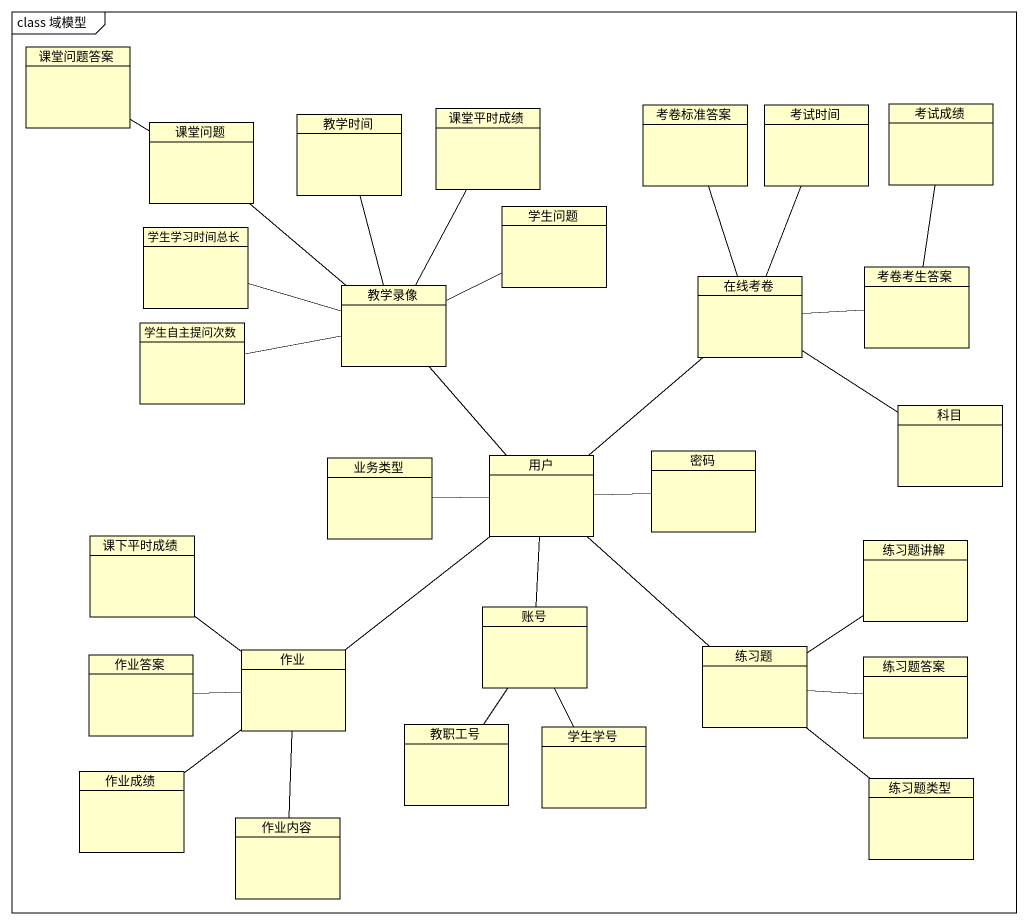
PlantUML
@startuml
mainframe class 域模型
hide circle
hide empty members
class 课堂问题答案
class 教学时间
class 课堂平时成绩
class 考卷标准答案
class 考试时间
class 考试成绩
class 课堂问题
class 学生问题
class 学生学习时间总长
class 考卷考生答案
class 学生自主提问次数
class 教学录像
class 在线考卷
class 科目
class 业务类型
class 用户
class 密码
class 课下平时成绩
class 练习题讲解
class 账号
class 作业答案
class 作业
class 练习题
class 练习题答案
class 教职工号
class 学生学号
class 作业成绩
class 练习题类型
class 作业内容
课堂问题答案 -- 课堂问题
教学时间 -- 教学录像
课堂平时成绩 -- 教学录像
考卷标准答案 -- 在线考卷
考试时间 -- 在线考卷
考试成绩 -- 考卷考生答案
学生学习时间总长 -right- 教学录像
考卷考生答案 -left- 在线考卷
学生自主提问次数 -right- 教学录像
教学录像 -up- 课堂问题
教学录像 -right- 学生问题
教学录像 -- 用户
在线考卷 -- 用户
科目 -up- 在线考卷
业务类型 -right- 用户
用户 -right- 密码
课下平时成绩 -- 作业
练习题讲解 -- 练习题
账号 -up- 用户
作业 -up- 用户
作业 -left- 作业答案
练习题 -up- 用户
练习题答案 -left- 练习题
教职工号 -up- 账号
学生学号 -up- 账号
作业成绩 -up- 作业
练习题类型 -up- 练习题
作业内容 -up- 作业
@enduml
